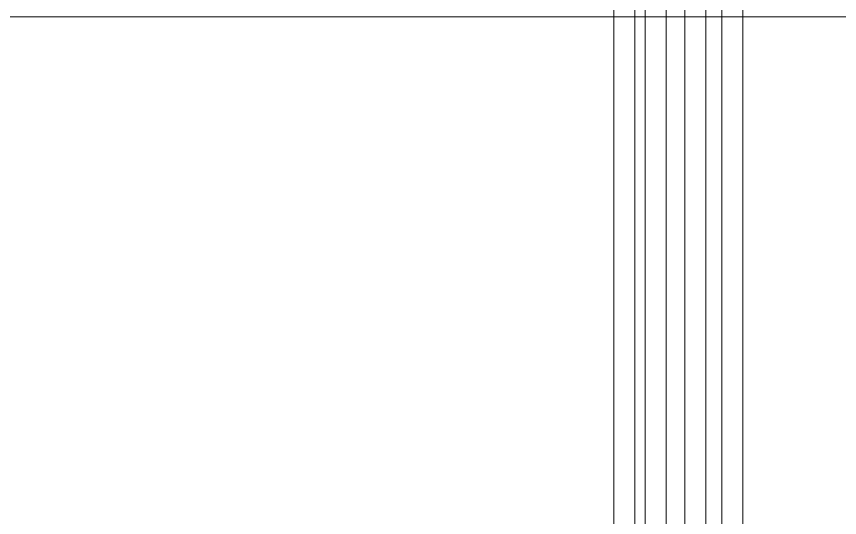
# Model space of a CAD drawing. Header units: metres. Extents: x 32 to 132, y -29 to 44.
# Drawn here: x 126.565 to 127.558, y -9.578 to -8.974 of the extents above; entities that cross this region are included whole.
import ezdxf

# ---------------------------------------------------------------- set-up
doc = ezdxf.new("R2010")
doc.units = ezdxf.units.M
doc.header["$LTSCALE"] = 100
doc.layers.add('Arqui', color=8, linetype='Continuous', lineweight=0)
doc.layers.add('P-PIPE', color=7, linetype='Continuous', lineweight=18)

# ---------------------------------------------------------------- blocks, each defined once
blk = doc.blocks.new('A$C4ed580ad')
at = {"layer": 'Arqui', "ltscale": 0.3}
blk.add_line((41.28161, 20.00019), (47.83156, 20.00019), dxfattribs=at)

msp = doc.modelspace()

# ---------------------------------------------------------------- linework, layer by layer
at = {"layer": 'P-PIPE', "color": 1, "true_color": 0xff0000}
for p, q in [((127.39656, -8.71653), (127.39656, -16.96166)), ((127.41561, -16.96166), (127.41561, -8.71653)), ((127.44101, -16.94305), (127.44101, -8.71653)), ((127.37116, -8.73513), (127.37116, -16.96166))]:
    msp.add_line(p, q, dxfattribs=at)
at = {"layer": 'P-PIPE', "color": 11, "true_color": 0xff8080}
for p, q in [((127.31066, -8.795), (127.31066, -17.04691)), ((127.32336, -17.04691), (127.32336, -8.795)), ((127.34876, -17.0283), (127.34876, -8.795)), ((127.28526, -8.81361), (127.28526, -17.04691))]:
    msp.add_line(p, q, dxfattribs=at)

# ---------------------------------------------------------------- block references
at = {"layer": 'Arqui'}
msp.add_blockref('A$C4ed580ad', (80.10421, -28.97431), dxfattribs=at)

doc.saveas('drawing.dxf')
